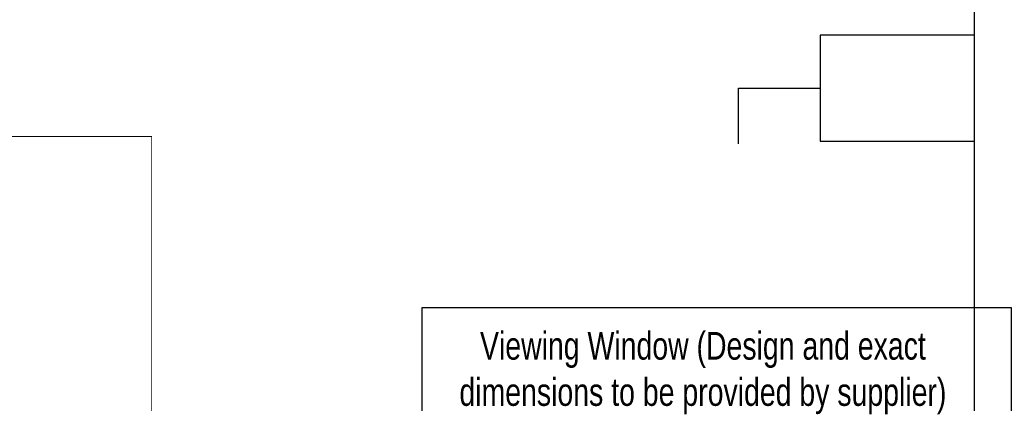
# Model space of a CAD drawing. Header units: metres. Extents: x 75097 to 220762, y -1557923 to -1361206.
# Drawn here: x 103190 to 106316, y -1439701 to -1438491 of the extents above; entities that cross this region are included whole.
import ezdxf

# ---------------------------------------------------------------- set-up
doc = ezdxf.new("R2010")
doc.units = ezdxf.units.M
doc.layers.get('0').update_dxf_attribs({"lineweight": 0})
doc.layers.add('A-100 - Copy$0$Medical Equipment and Furniture', color=8, linetype='Continuous', lineweight=0)
doc.layers.add('A-100 - Copy$0$Walls', color=8, linetype='Continuous', lineweight=0)
doc.layers.add('E-POWR', color=7, linetype='Continuous', lineweight=9, true_color=0x4e7e3e)
doc.styles.add('A-100 - Copy$0$X3G_ENTITY_257CFD', font='swisscl.ttf', dxfattribs={"height": 200})

# ---------------------------------------------------------------- blocks, each defined once
blk = doc.blocks.new('GI-041_dwg__U120-3902841-GI-041')
at = {"layer": 'E-POWR', "flags": 128}
blk.add_lwpolyline([(-0.1145, 0), (0.1145, 0), (0.1145, 0.1572), (-0.1145, 0.1572)], close=True, dxfattribs=at)
blk.add_lwpolyline([(0.2354, 0.1613), (0.2354, 0.0786), (0.1145, 0.0786)], dxfattribs=at)
blk = doc.blocks.new('A-100 - Copy')
at = {"layer": 'A-100 - Copy$0$Medical Equipment and Furniture'}
blk.add_lwpolyline([(104458.6, -1439399.4), (106315.6, -1439399.4), (106315.6, -1439939.4), (104458.6, -1439939.4)], close=True, dxfattribs=at)
at = {"layer": 'A-100 - Copy$0$Walls'}
blk.add_line((106200.3, -1439752.7, 2.4), (106200.3, -1433597.7, 2.4), dxfattribs=at)
at = {"layer": 'A-100 - Copy$0$Medical Equipment and Furniture', "insert": (105343.8, -1439476.1), "char_height": 87.473, "width": 1630.269, "attachment_point": 2, "style": 'A-100 - Copy$0$X3G_ENTITY_257CFD'}
blk.add_mtext('Viewing Window (Design and exact dimensions to be provided by supplier)', dxfattribs=at)

msp = doc.modelspace()

# ---------------------------------------------------------------- linework, layer by layer
at = {"layer": 'E-POWR', "const_width": 3}
msp.add_lwpolyline([(98773.7, -1442984.6), (98773.7, -1441764.1), (100243.2, -1441753.2), (100764.9, -1441753.2), (100763.9, -1440094.4), (100763.9, -1438859.7), (103606.1, -1438859.7), (103606.1, -1440837.7), (106013.5, -1440837.7), (106013.5, -1440339.6)], dxfattribs=at)

# ---------------------------------------------------------------- block references
at = {"color": 85, "xscale": 2127.341102341351, "yscale": 2127.341102341351, "zscale": 2127.341102341351, "rotation": 179.9999999999137}
msp.add_blockref('GI-041_dwg__U120-3902841-GI-041', (105956.7, -1438540, 2.4), dxfattribs=at)

# ---------------------------------------------------------------- next in the draw order: block references
msp.add_blockref('A-100 - Copy', (0, 0))

doc.saveas('drawing.dxf')
